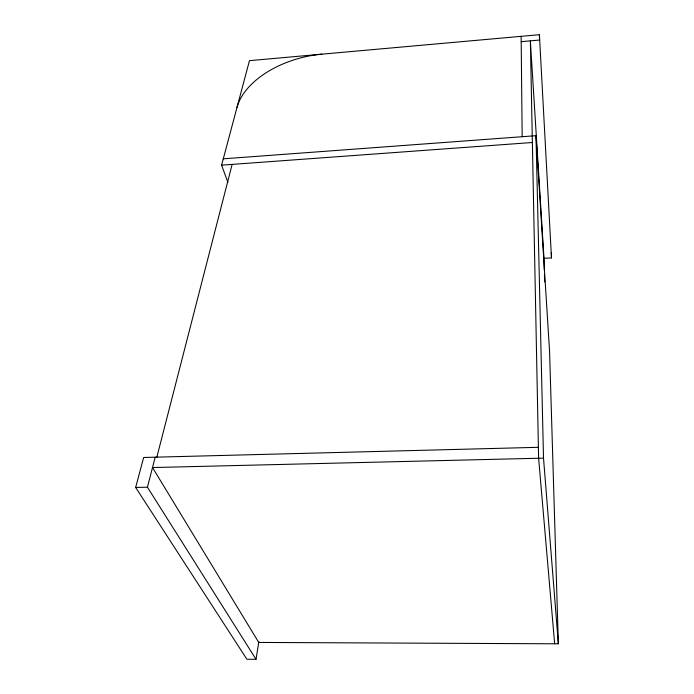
<?xml version="1.0" encoding="UTF-8"?>
<svg xmlns="http://www.w3.org/2000/svg" width="694" height="694" viewBox="0 0 694 694"><rect width="100%" height="100%" fill="white"/><g stroke="black" fill="none" stroke-linecap="round" stroke-linejoin="round"><path stroke-width="1.04" d="M538.397 447.309L143.641 457.485L135.651 487.448L246.873 659.231L256.017 659.3L258.853 641.759M256.017 659.3L147.44 487.205L155.196 457.19M156.844 457.146L232.134 164.391M227.927 182.47L221.594 165.163L249.467 60.656L539.403 34.7L551.487 257.908L543.992 258.315L544.313 270.105M521.194 41.666L539.559 40.035L539.403 34.7M223.286 158.822L535.994 135.694L549.57 351.424L558.349 643.806L258.741 642.436L152.515 467.548L543.515 458.127L558.349 643.806M221.594 165.163L532.376 142.496M135.651 487.448L147.44 487.205M554.653 643.789L538.613 458.24L530.363 40.851L543.983 258.324M551.305 252.573L551.487 257.908M544.434 274.39L544.643 281.894M535.994 135.694L543.515 458.127M521.142 36.331L522.166 136.718M237.001 107.405A78.977 47.287 -14.3 0 1 321.929 54.167"/></g></svg>
